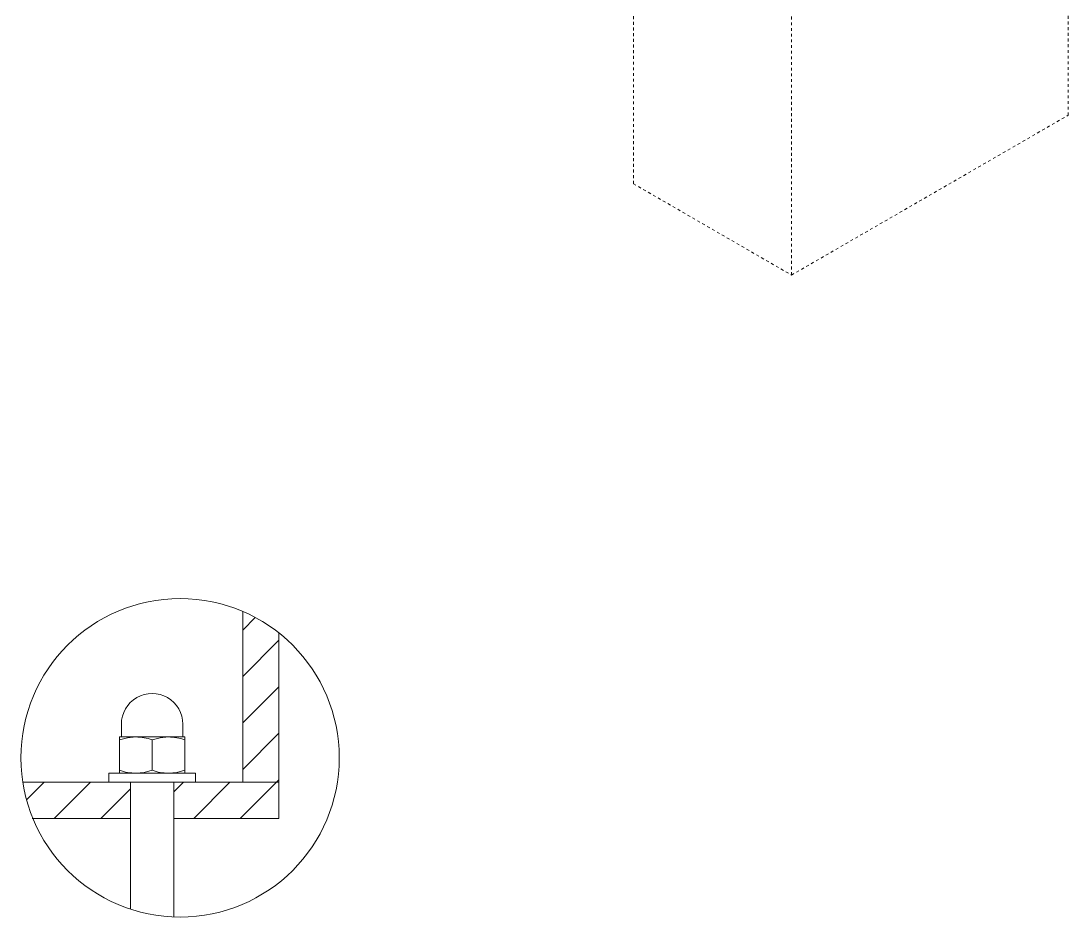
# Model space of a CAD drawing. Header units: inches. Extents: x -5 to 144, y -3 to 70.
# Drawn here: x 105.71 to 142.61, y 0.65 to 32.21 of the extents above; entities that cross this region are included whole.
import ezdxf

# ---------------------------------------------------------------- set-up
doc = ezdxf.new("R2010")
doc.units = ezdxf.units.IN
doc.linetypes.add('HIDDEN', pattern=[1.905, 1.27, -0.635])
doc.layers.add('ZANO_R', color=7, linetype='Continuous', lineweight=0)
doc.layers.add('ZANO_R_przerywana', color=250, linetype='HIDDEN', lineweight=0)

msp = doc.modelspace()

# ---------------------------------------------------------------- linework, layer by layer
at = {"layer": 'ZANO_R'}
for p, q in [((113.52588, 11.41252), (113.52588, 5.39544)), ((113.52588, 10.75588), (113.96945, 11.19944)), ((113.52588, 9.11885), (114.80192, 10.39489)), ((114.80192, 10.65332), (114.80192, 5.39544)), ((113.52588, 7.48183), (114.80192, 8.75787)), ((109.25115, 7.4371), (109.25115, 7.02239)), ((111.42041, 7.02239), (111.42041, 7.4371)), ((113.52588, 5.8448), (114.80192, 7.12084)), ((109.18734, 6.88791), (109.18734, 6.99049)), ((109.76156, 6.99049), (109.18734, 6.99049)), ((109.18734, 6.88791), (109.46867, 6.96234)), ((109.18734, 6.88791), (109.18734, 5.81702)), ((109.46867, 6.96234), (109.76156, 6.99049)), ((110.91, 6.99049), (109.76156, 6.99049)), ((110.33578, 6.88791), (110.6171, 6.96234)), ((110.33578, 6.88791), (110.33578, 5.81702)), ((110.6171, 6.96234), (110.91, 6.99049)), ((111.48422, 6.99049), (110.91, 6.99049)), ((111.48422, 6.88791), (111.48422, 6.99049)), ((111.48422, 6.88791), (111.48422, 5.81702)), ((108.80453, 5.71445), (108.80453, 5.39544)), ((111.86702, 5.71445), (108.80453, 5.71445)), ((109.18734, 5.71445), (109.18734, 5.81702)), ((110.05446, 5.7426), (109.76156, 5.71445)), ((110.33578, 5.81702), (110.05446, 5.7426)), ((111.20289, 5.7426), (110.91, 5.71445)), ((111.48422, 5.81702), (111.20289, 5.7426)), ((111.48422, 5.71445), (111.48422, 5.81702)), ((111.86702, 5.39544), (111.86702, 5.71445)), ((105.7795, 5.3983), (109.57016, 5.39544)), ((105.91159, 4.77861), (106.53114, 5.39816)), ((106.8894, 4.1194), (108.1667, 5.39669)), ((111.86702, 5.39544), (108.80453, 5.39544)), ((109.57016, 4.1194), (109.57016, 5.39544)), ((109.57016, 5.39544), (109.57016, 0.92819)), ((111.1014, 4.1194), (111.1014, 5.39544)), ((111.1014, 5.39544), (114.80192, 5.39544)), ((111.1014, 5.39544), (111.1014, 0.65199)), ((111.1014, 5.05735), (111.43949, 5.39544)), ((111.80047, 4.1194), (113.07651, 5.39544)), ((113.4375, 4.1194), (114.71354, 5.39544)), ((114.80192, 5.39544), (113.52588, 5.39544)), ((114.71354, 5.39544), (114.80192, 5.48382)), ((108.52643, 4.1194), (109.57016, 5.16313)), ((109.57016, 4.1194), (106.11147, 4.1194)), ((114.80192, 4.1194), (111.1014, 4.1194))]:
    msp.add_line(p, q, dxfattribs=at)
msp.add_lwpolyline([(114.80192, 5.39544), (114.80192, 4.1194)], dxfattribs=at)
at = {"layer": 'ZANO_R', "color": 1, "ltscale": 0.05}
msp.add_circle((111.32166, 6.25577), 5.6081, dxfattribs=at)
at = {"layer": 'ZANO_R'}
for centre, radius, start, end in [((110.33578, 7.43711), 1.08463, 359.999731, 180.000269), ((109.21924, 7.0224), 0.03191, 270.002935, 359.990235), ((111.45232, 7.0224), 0.03191, 180.009765, 269.997065), ((109.74688, 5.24975), 1.7408, 70.226957, 89.516766), ((110.89531, 5.24975), 1.7408, 70.226957, 89.516766), ((109.77626, 7.45529), 1.74091, 250.227931, 269.516264), ((110.92469, 7.45529), 1.74091, 250.227931, 269.516264)]:
    msp.add_arc(centre, radius, start, end, dxfattribs=at)
at = {"layer": 'ZANO_R_przerywana', "ltscale": 0.05}
for p, q in [((142.60627, 28.88256), (142.60627, 38.52623)), ((127.29489, 26.47165), (127.29489, 36.11531)), ((132.86267, 23.25709), (132.86267, 32.90076)), ((132.86267, 23.25709), (142.60627, 28.88256)), ((127.29489, 26.47165), (132.86267, 23.25709))]:
    msp.add_line(p, q, dxfattribs=at)

doc.saveas('drawing.dxf')
